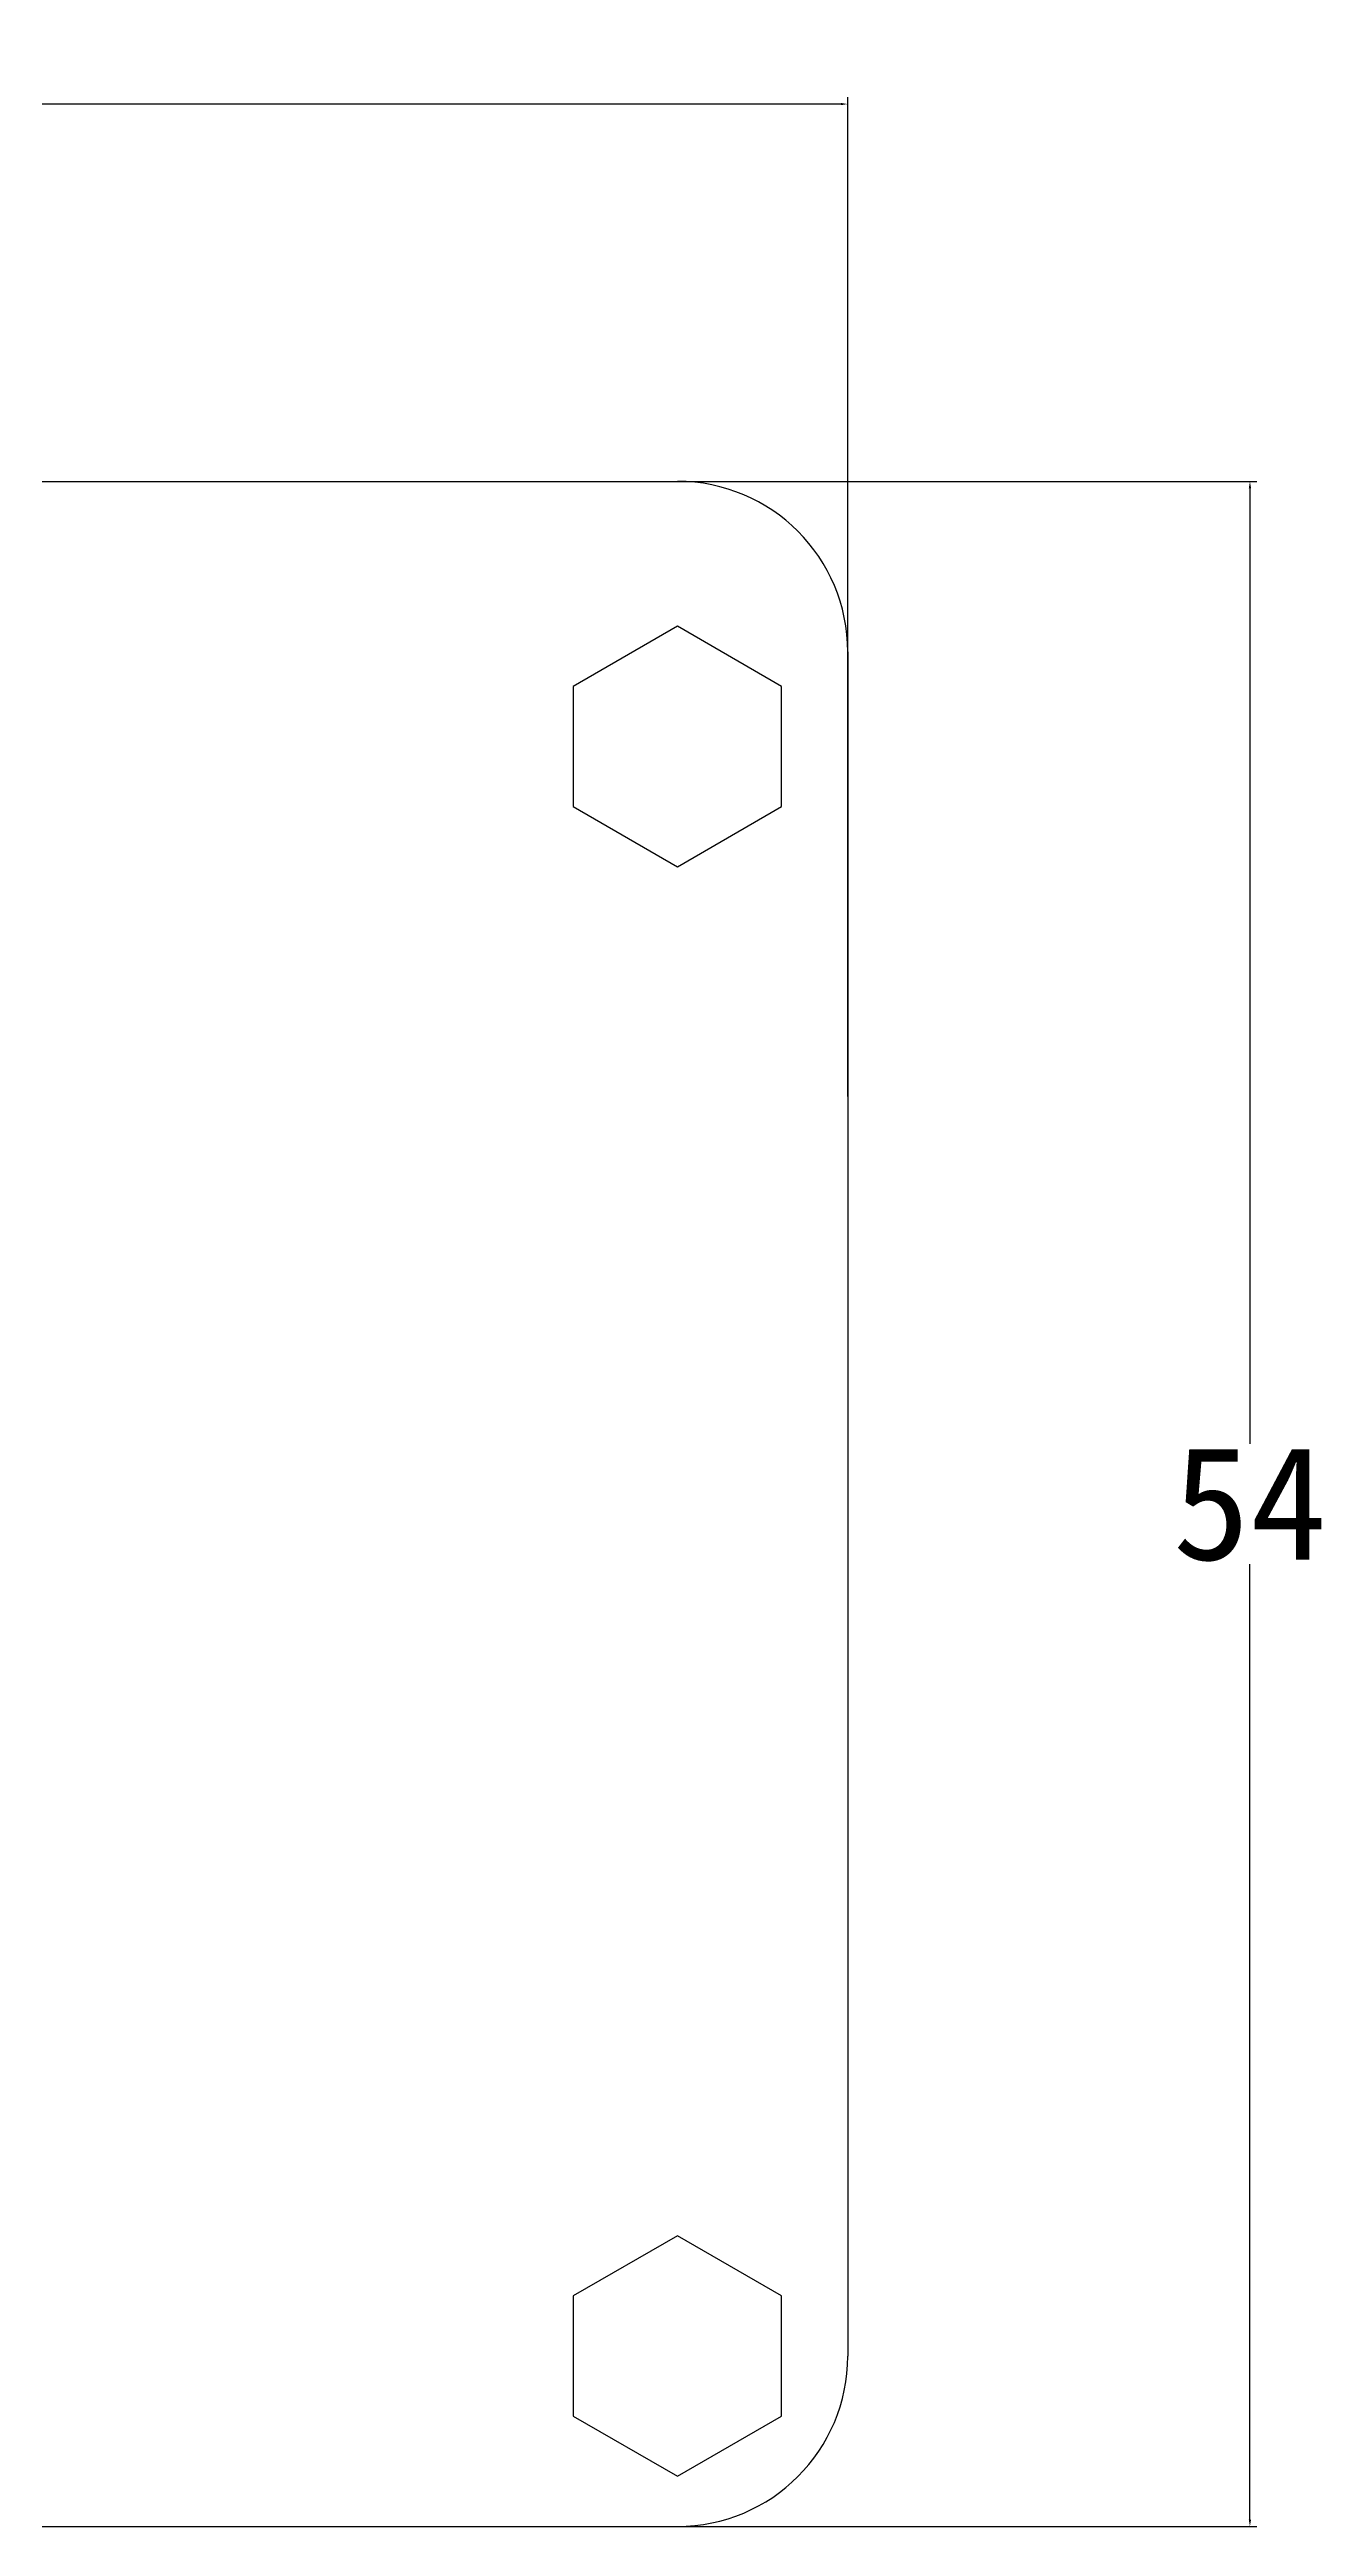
# Model space of a CAD drawing. Header units: inches. Extents: x 72 to 528, y 24 to 185.
# Drawn here: x 469.1 to 502.7, y 24.1 to 89.5 of the extents above; entities that cross this region are included whole.
import ezdxf

# ---------------------------------------------------------------- set-up
doc = ezdxf.new("R2010")
doc.units = ezdxf.units.IN
doc.header["$MEASUREMENT"] = 0
doc.layers.add('轮廓线层', color=7, linetype='Continuous', lineweight=35)
doc.styles.get("Standard").update_dxf_attribs({"font": ''})
doc.styles.get('Standard').set_extended_font_data('SimSun')
doc.dimstyles.get("Standard").update_dxf_attribs({"dimtxt": 0.18, "dimasz": 0.18, "dimexe": 0.18, "dimexo": 0.0625, "dimgap": 0.09, "dimtad": 0, "dimtih": 1, "dimtoh": 1, "dimdec": 4, "dimzin": 0, "dimdsep": 46, "dimtxsty": 'Standard', "dimcen": 0.09, "dimadec": 0, "dimazin": 0, "dimtfac": 1, "dimtdec": 4, "dimtofl": 0, "dimtmove": 0, "dimatfit": 3, "dimfxl": 0, "dimtolj": 1, "dimtzin": 0, "dimarcsym": 0})

# ---------------------------------------------------------------- blocks, each defined once
blk = doc.blocks.new('*D10')
at = {"color": 0, "lineweight": -2}
for p, q in [((469.874, 78.083), (501.035, 78.083)), ((500.855, 77.903), (500.855, 52.673)), ((500.855, 24.263), (500.855, 49.493)), ((469.874, 24.083), (501.035, 24.083))]:
    blk.add_line(p, q, dxfattribs=at)
at = {"color": 0}
for points in [[(500.825, 77.903), (500.885, 77.903), (500.855, 78.083)], [(500.825, 24.263), (500.885, 24.263), (500.855, 24.083)]]:
    blk.add_solid(points, dxfattribs=at)
at = {"layer": 'Defpoints', "color": 0}
for p in [(469.811, 78.083), (469.811, 24.083), (500.855, 24.083)]:
    blk.add_point(p, dxfattribs=at)
at = {"color": 0, "insert": (500.855, 51.083), "char_height": 0.18, "attachment_point": 5}
blk.add_mtext('\\A1;{\\H16.667x;54}', dxfattribs=at)
blk = doc.blocks.new('*D11')
at = {"color": 0, "lineweight": -2}
for p, q in [((436.232, 61.837), (436.232, 88.226)), ((436.412, 88.046), (459.009, 88.046)), ((490.052, 88.046), (467.456, 88.046)), ((490.232, 61.837), (490.232, 88.226))]:
    blk.add_line(p, q, dxfattribs=at)
at = {"color": 0}
for points in [[(436.412, 88.076), (436.412, 88.016), (436.232, 88.046)], [(490.052, 88.076), (490.052, 88.016), (490.232, 88.046)]]:
    blk.add_solid(points, dxfattribs=at)
at = {"layer": 'Defpoints', "color": 0}
for p in [(490.232, 88.046), (436.232, 61.774), (490.232, 61.774)]:
    blk.add_point(p, dxfattribs=at)
at = {"color": 0, "insert": (463.232, 88.046), "char_height": 0.18, "attachment_point": 5}
blk.add_mtext('\\A1;{\\H16.667x;54mm}', dxfattribs=at)

msp = doc.modelspace()

# ---------------------------------------------------------------- linework, layer by layer
at = {"layer": '轮廓线层', "lineweight": -3}
for p, q in [((440.73215, 78.08313), (485.73215, 78.08313)), ((485.73215, 74.25813), (482.98252, 72.67063)), ((488.48178, 72.67063), (485.73215, 74.25813)), ((490.23215, 73.58313), (490.23215, 28.58313)), ((482.98252, 72.67063), (482.98252, 69.49563)), ((488.48178, 69.49563), (488.48178, 72.67063)), ((482.98252, 69.49563), (485.73215, 67.90813)), ((485.73215, 67.90813), (488.48178, 69.49563)), ((485.73215, 31.75813), (482.98252, 30.17063)), ((488.48178, 30.17063), (485.73215, 31.75813)), ((482.98252, 30.17063), (482.98252, 26.99563)), ((488.48178, 26.99563), (488.48178, 30.17063)), ((482.98252, 26.99563), (485.73215, 25.40813)), ((485.73215, 25.40813), (488.48178, 26.99563)), ((440.73215, 24.08313), (485.73215, 24.08313)), ((440.73215, 24.08313), (485.73215, 24.08313))]:
    msp.add_line(p, q, dxfattribs=at)
for centre, start, end in [((485.73215, 73.58313), 0, 90), ((485.73215, 28.58313), 270, 0)]:
    msp.add_arc(centre, 4.5, start, end, dxfattribs=at)

# ---------------------------------------------------------------- dimensions: what is measured, and where the dimension line sits
dim = msp.add_linear_dim(base=(490.23215, 88.04647), p1=(436.23215, 61.77412), p2=(490.23215, 61.77412), text='{\\H16.667x;54mm}', dimstyle='Standard')
dim.commit()
dim.dimension.update_dxf_attribs({"geometry": '*D11', "text_midpoint": (463.23215, 88.04647)})
dim = msp.add_linear_dim(base=(500.85513, 24.08313), p1=(469.81144, 78.08313), p2=(469.81144, 24.08313), angle=90, text='{\\H16.667x;54}', dimstyle='Standard')
dim.commit()
dim.dimension.update_dxf_attribs({"geometry": '*D10', "text_midpoint": (500.85513, 51.08313), "dimtype": 160})

doc.saveas('drawing.dxf')
